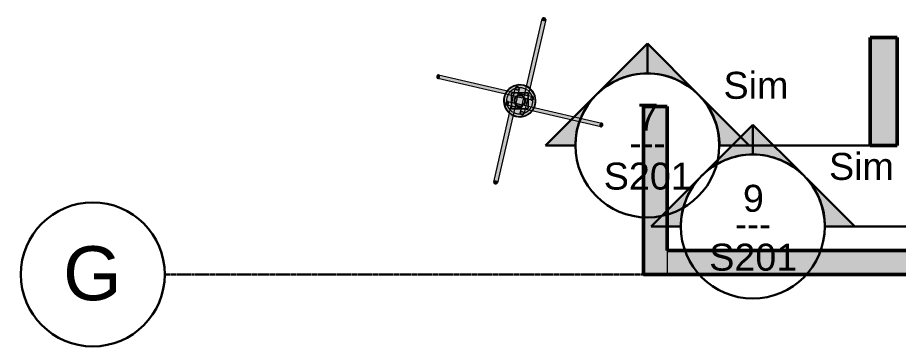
# Model space of a CAD drawing. Header units: inches. Extents: x -4126 to 593, y 9773 to 12297.
# Drawn here: x -4126 to -3832.3, y 9867.2 to 9976.8 of the extents above; entities that cross this region are included whole.
import ezdxf

# ---------------------------------------------------------------- set-up
doc = ezdxf.new("R2010")
doc.units = ezdxf.units.IN
doc.header["$MEASUREMENT"] = 0
doc.linetypes.add('Grid Line 1_2_', pattern=[0.875, 0.5, -0.125, 0.125, -0.125])
for name, color, linetype, lineweight in [('A-WALL', 113, 'Continuous', 13), ('G-ANNO-SYMB', 111, 'Continuous', 30), ('S-FNDN', 32, 'Continuous', 13), ('S-GRID', 1, 'Continuous', 9), ('S-GRID-IDEN', 1, 'Continuous', 30)]:
    doc.layers.add(name, color=color, linetype=linetype, lineweight=lineweight)
doc.styles.add('Arial', font='arial.ttf', dxfattribs={"height": 18})
doc.styles.add('Arial_1', font='arial.ttf', dxfattribs={"height": 9})
doc.styles.add('Century Gothic', font='ufonts.com_century-gothic.ttf', dxfattribs={"height": 9})

# ---------------------------------------------------------------- blocks, each defined once
blk = doc.blocks.new('316600 - Special Foundations - Diamond Pier - Generic - 316600 - Special Foundations - Diamond Pier - Generic-V187-FRAMING PLAN - 1ST FLOOR')
at = {"layer": 'S-FNDN', "transparency": 33554483}
for points in [[(2.83, 4.55), (7.97, 26.76), (7.68, 26.89), (7.49, 27.11), (7.44, 27.24), (2.3, 4.85), (2.73, 4.61)], [(3.39, 4.19), (8.63, 26.97), (8.43, 26.79), (8.13, 26.74), (7.96, 26.72), (2.83, 4.55), (3.38, 4.21)], [(8.13, 26.74), (8.38, 26.79), (8.55, 26.87), (8.68, 27.08), (8.63, 27.37), (8.55, 27.48), (8.28, 27.65), (7.97, 27.7), (7.68, 27.61), (7.49, 27.43), (7.46, 27.36), (7.51, 27.08), (7.68, 26.89), (8.03, 26.75)], [(-27.24, 7.46), (-26.99, 7.57), (-26.87, 7.72), (-26.75, 8.03), (-26.76, 8.3), (-26.87, 8.55), (-27.08, 8.68), (-27.37, 8.63), (-27.48, 8.55), (-27.64, 8.33), (-27.7, 7.97), (-27.65, 7.72), (-27.43, 7.49), (-27.36, 7.46)], [(-4.87, 2.26), (-4.64, 2.74), (-4.57, 2.84), (-26.76, 7.97), (-26.89, 7.68), (-27.11, 7.49), (-27.24, 7.44), (-4.92, 2.27)], [(-4.57, 2.84), (-4.15, 3.38), (-26.97, 8.63), (-26.79, 8.43), (-26.74, 8.13), (-26.72, 7.96), (-4.64, 2.85)], [(-1.18, 2.62), (-1.17, 2.64), (-1.17, 2.69), (-1.77, 2.81), (-1.79, 2.62), (-1.23, 2.62)], [(-0.62, 2.24), (-0.57, 2.55), (-0.58, 2.53), (-0.62, 2.24)], [(2.55, 0.55), (2.53, 0.58), (2.53, 0.55)], [(2.77, 0.5), (2.77, 0.59), (2.57, 0.63), (2.55, 0.55), (2.75, 0.5)], [(2.77, 1.71), (2.75, 1.79), (2.75, 1.76), (2.74, 1.71)], [(2.77, 1.51), (2.81, 1.77), (2.77, 1.76), (2.77, 1.59)], [(-2.77, -1.78), (-2.81, -1.69), (-2.81, -1.77)], [(-2.57, -0.64), (-2.55, -0.55), (-2.77, -0.52), (-2.77, -0.59)], [(-2.55, -1.83), (-2.55, -1.81), (-2.75, -1.76), (-2.75, -1.79), (-2.65, -1.81)], [(-2.55, -0.63), (-2.53, -0.58), (-2.55, -0.57), (-2.55, -0.63)], [(0.63, -2.57), (0.63, -2.55), (0.58, -2.53), (0.57, -2.55)], [(1.77, -2.83), (1.79, -2.62), (1.17, -2.64), (1.17, -2.69), (1.75, -2.82)], [(27.08, -8.68), (26.87, -8.55), (26.75, -8.28), (26.72, -7.96), (4.57, -2.84), (4.15, -3.38), (26.99, -8.66)], [(26.76, -7.97), (26.89, -7.68), (27.11, -7.49), (27.24, -7.44), (4.85, -2.3), (4.65, -2.74), (4.57, -2.84), (26.75, -7.96)], [(-8.68, -27.08), (-8.55, -26.87), (-8.28, -26.75), (-7.96, -26.72), (-2.83, -4.55), (-3.39, -4.19), (-8.66, -26.99)], [(-7.46, -27.36), (-2.3, -4.85), (-2.83, -4.55), (-7.97, -26.76), (-7.68, -26.89), (-7.49, -27.11), (-7.46, -27.24)], [(27.21, -8.69), (27.45, -8.58), (27.65, -8.27), (27.71, -8.02), (27.61, -7.68), (27.43, -7.49), (27.36, -7.46), (27.08, -7.51), (26.97, -7.6), (26.79, -7.88), (26.75, -8.19), (26.81, -8.45), (27.02, -8.65), (27.08, -8.68)], [(-8.02, -27.71), (-7.72, -27.65), (-7.49, -27.43), (-7.46, -27.36), (-7.51, -27.08), (-7.6, -26.97), (-7.88, -26.79), (-8.19, -26.75), (-8.43, -26.79), (-8.63, -26.97), (-8.68, -27.23), (-8.58, -27.45), (-8.33, -27.64), (-8.13, -27.68)]]:
    blk.add_hatch(color=256, dxfattribs=at).paths.add_polyline_path(points, flags=0)
h = blk.add_hatch(color=256, dxfattribs=at)
h.paths.add_polyline_path([(5.27, -1.22), (5.39, 0.38), (5.09, 1.82), (4.29, 3.27), (3.39, 4.19), (3.12, 3.03), (3.3, 2.87), (4.04, 1.68), (4.09, 1.47), (4.43, 1.37), (4.61, 1.17), (4.66, 0.87), (4.59, 0.55), (4.41, 0.31), (4.35, 0.23), (4.27, -0.99), (5.05, -1.17)], flags=0)
h.paths.add_polyline_path([(-4.27, 0.99), (-3.84, 2.03), (-4.87, 2.26), (-5.27, 1.22), (-4.36, 1.01)], flags=0)
h.paths.add_polyline_path([(-3.03, 3.12), (-2.87, 3.3), (-1.68, 4.04), (-1.47, 4.09), (-1.37, 4.43), (-1.17, 4.61), (-0.87, 4.66), (-0.55, 4.59), (-0.31, 4.41), (-0.23, 4.35), (1.02, 4.25), (2.03, 3.84), (2.26, 4.87), (1.96, 5.04), (0.31, 5.38), (-1.08, 5.3), (-2.62, 4.72), (-3.77, 3.87), (-4.15, 3.38), (-3.13, 3.14)], flags=0)
h = blk.add_hatch(color=256, dxfattribs=at)
h.paths.add_polyline_path([(-3.84, 2.03), (-3.67, 2.35), (-3.03, 3.12), (-4.17, 3.36), (-4.75, 2.56), (-4.84, 2.26), (-4.27, 2.12)], flags=0)
h.paths.add_polyline_path([(3.12, 3.03), (3.37, 4.21), (3.23, 4.32), (2.26, 4.84), (2.06, 3.83), (2.35, 3.67), (3.11, 3.04)], flags=0)
h = blk.add_hatch(color=256, dxfattribs=at)
h.paths.add_polyline_path([(4.27, -0.99), (4.35, 0.27), (4.16, 0.2), (3.92, 0.23), (2.77, 0.45), (2.77, -0.64), (3.75, -0.87)], flags=0)
h.paths.add_polyline_path([(-2.77, 0.64), (-2.77, 1.78), (-3.84, 2.03), (-4.27, 0.99), (-2.95, 0.68)], flags=0)
h.paths.add_polyline_path([(4.09, 1.47), (3.98, 1.78), (3.3, 2.88), (3.12, 3.03), (2.83, 1.77), (4.04, 1.49)], flags=0)
h.paths.add_polyline_path([(-0.42, 2.62), (1.74, 2.62), (2.03, 3.84), (0.87, 4.27), (-0.27, 4.35), (-0.2, 4.16), (-0.23, 3.92), (-0.5, 2.62), (-0.46, 2.62)], flags=0)
h.paths.add_polyline_path([(-1.77, 2.83), (-1.47, 4.09), (-1.78, 3.98), (-2.87, 3.3), (-3.03, 3.12), (-2.02, 2.89)], flags=0)
h = blk.add_hatch(color=256, dxfattribs=at)
h.paths.add_polyline_path([(-2.77, 1.78), (-2.76, 2.62), (-2.13, 2.62), (-2.02, 2.89), (-3.04, 3.1), (-3.8, 2.13), (-3.84, 2.03), (-2.87, 1.81)], flags=0)
h.paths.add_polyline_path([(2.89, 2.02), (3.1, 3.04), (2.13, 3.8), (2.03, 3.84), (1.78, 2.62), (2.77, 2.62), (2.81, 2.06), (2.87, 2.03)], flags=0)
h = blk.add_hatch(color=256, dxfattribs=at)
h.paths.add_polyline_path([(-2.77, -2.07), (-2.81, -1.77), (-2.83, -1.77), (-2.87, -2.03), (-2.81, -2.06)], flags=0)
h.paths.add_polyline_path([(-1.16, 2.69), (-0.71, 4.64), (-1.05, 4.64), (-1.29, 4.53), (-1.42, 4.32), (-1.75, 2.82), (-1.17, 2.69)], flags=0)
h = blk.add_hatch(color=256, dxfattribs=at)
h.paths.add_polyline_path([(-1.82, -2.87), (-1.8, -2.87), (-1.76, -2.62)], flags=0)
h.paths.add_polyline_path([(-0.53, 2.62), (-0.53, 2.62), (-0.2, 4.16), (-0.31, 4.41), (-0.55, 4.59), (-0.71, 4.64), (-1.16, 2.69), (-0.71, 2.62), (-0.55, 2.62)], flags=0)
h = blk.add_hatch(color=256, dxfattribs=at)
h.paths.add_polyline_path([(-0.46, -5.39), (1.08, -5.3), (2.53, -4.78), (3.86, -3.76), (4.15, -3.38), (3.03, -3.12), (2.87, -3.3), (1.68, -4.04), (1.47, -4.09), (1.37, -4.43), (1.17, -4.61), (0.87, -4.66), (0.55, -4.59), (0.31, -4.41), (0.23, -4.35), (-1.02, -4.25), (-2.03, -3.84), (-2.26, -4.87), (-1.96, -5.04), (-0.55, -5.37)], flags=0)
h.paths.add_polyline_path([(-3.39, -4.19), (-3.12, -3.03), (-3.3, -2.87), (-4.04, -1.68), (-4.09, -1.47), (-4.43, -1.37), (-4.61, -1.17), (-4.66, -0.87), (-4.59, -0.55), (-4.41, -0.31), (-4.35, -0.23), (-4.27, 0.99), (-5.27, 1.22), (-5.39, -0.38), (-5.09, -1.82), (-4.29, -3.27), (-3.69, -3.88)], flags=0)
h.paths.add_polyline_path([(4.87, -2.26), (5.27, -1.22), (4.25, -1.02), (3.84, -2.03), (4.75, -2.24)], flags=0)
h = blk.add_hatch(color=256, dxfattribs=at)
h.paths.add_polyline_path([(0.27, -4.35), (0.2, -4.16), (0.23, -3.92), (0.5, -2.62), (-1.74, -2.62), (-2.03, -3.84), (-0.87, -4.27), (0.25, -4.35)], flags=0)
h.paths.add_polyline_path([(1.47, -4.09), (1.78, -3.98), (2.87, -3.3), (3.03, -3.12), (1.77, -2.83), (1.49, -4.04)], flags=0)
h.paths.add_polyline_path([(-3.12, -3.03), (-2.83, -1.77), (-4.09, -1.47), (-3.98, -1.78), (-3.3, -2.88)], flags=0)
h.paths.add_polyline_path([(3.84, -2.03), (4.27, -0.99), (2.77, -0.66), (2.77, -1.78), (3.75, -2)], flags=0)
h.paths.add_polyline_path([(-2.77, -0.5), (-2.77, 0.64), (-4.27, 0.99), (-4.35, -0.27), (-4.16, -0.2), (-3.92, -0.23), (-3.01, -0.44)], flags=0)
h = blk.add_hatch(color=256, dxfattribs=at)
h.paths.add_polyline_path([(4.16, 0.2), (4.41, 0.31), (4.59, 0.55), (4.64, 0.71), (2.77, 1.14), (2.77, 0.5), (4.04, 0.2)], flags=0)
h.paths.add_polyline_path([(-2.77, 1.78), (-2.77, 1.78), (-2.87, 1.8)], flags=0)
h = blk.add_hatch(color=256, dxfattribs=at)
h.paths.add_polyline_path([(1.63, -2.62), (1.79, -2.62), (2.03, -1.61), (0.82, -1.36), (0.58, -2.53), (1.02, -2.62), (1.63, -2.62)], flags=0)
h.paths.add_polyline_path([(-1.61, -2.05), (-1.36, -0.82), (-2.53, -0.58), (-2.77, -1.71), (-2.74, -1.71), (-2.74, -1.76), (-1.61, -2.05)], flags=0)
h.paths.add_polyline_path([(2.53, 0.58), (2.77, 1.71), (2.74, 1.71), (2.74, 1.76), (1.61, 2.03), (1.36, 0.82), (2.48, 0.59)], flags=0)
h.paths.add_polyline_path([(-0.83, 1.33), (-0.58, 2.53), (-1.02, 2.62), (-1.79, 2.62), (-2.03, 1.61), (-0.83, 1.33)], flags=0)
h = blk.add_hatch(color=256, dxfattribs=at)
h.paths.add_polyline_path([(-1.61, -2.05), (0.55, -2.53), (0.83, -1.33), (-1.34, -0.87), (-1.61, -2.03)], flags=0)
h.paths.add_polyline_path([(-1.78, -2.62), (-1.74, -2.62), (-1.64, -2.04), (-2.77, -1.78), (-2.74, -2.62), (-1.83, -2.62)], flags=0)
h.paths.add_polyline_path([(1.33, 0.83), (1.61, 2.05), (-0.55, 2.53), (-0.83, 1.33), (1.29, 0.84)], flags=0)
h.paths.add_polyline_path([(2.05, -1.61), (2.53, 0.55), (1.33, 0.83), (0.87, -1.34), (2.03, -1.61)], flags=0)
h.paths.add_polyline_path([(2.35, -2.62), (2.77, -2.59), (2.77, -1.78), (2.04, -1.64), (1.81, -2.62), (2.25, -2.62)], flags=0)
h.paths.add_polyline_path([(0.71, -2.62), (0.71, -2.58), (0.63, -2.57), (0.62, -2.62)], flags=0)
h.paths.add_polyline_path([(-2.77, -1.51), (-2.57, -0.64), (-2.77, -0.59), (-2.77, -1.47)], flags=0)
h.paths.add_polyline_path([(-1.33, -0.83), (-0.87, 1.34), (-2.05, 1.61), (-2.53, -0.55), (-1.33, -0.83)], flags=0)
h.paths.add_polyline_path([(2.77, 0.59), (2.74, 1.37), (2.57, 0.64)], flags=0)
h.paths.add_polyline_path([(-2.05, 1.61), (-1.81, 2.62), (-2.77, 2.59), (-2.77, 1.78), (-2.51, 1.72)], flags=0)
h.paths.add_polyline_path([(2.77, 1.78), (2.74, 2.62), (1.74, 2.62), (1.64, 2.04), (2.76, 1.78)], flags=0)
h.paths.add_polyline_path([(-0.63, 2.57), (-0.62, 2.62), (-0.71, 2.58), (-0.64, 2.57)], flags=0)
h = blk.add_hatch(color=256, dxfattribs=at)
h.paths.add_polyline_path([(0.5, -2.62), (0.53, -2.62), (0.55, -2.55), (-1.61, -2.05), (-1.74, -2.62), (0.46, -2.62)], flags=0)
h.paths.add_polyline_path([(2.77, -1.78), (2.75, 0.5), (2.55, 0.55), (2.05, -1.61), (2.51, -1.72)], flags=0)
h.paths.add_polyline_path([(0.83, -1.33), (1.33, 0.83), (-0.83, 1.33), (-1.33, -0.83), (0.71, -1.3)], flags=0)
h.paths.add_polyline_path([(-2.55, -0.55), (-2.05, 1.61), (-2.77, 1.78), (-2.75, -0.5)], flags=0)
h.paths.add_polyline_path([(1.61, 2.05), (1.74, 2.62), (-0.53, 2.62), (-0.55, 2.55), (1.53, 2.07)], flags=0)
h = blk.add_hatch(color=256, dxfattribs=at)
h.paths.add_polyline_path([(4.64, 0.71), (4.64, 1.05), (4.53, 1.29), (4.32, 1.42), (2.82, 1.75), (2.77, 1.37), (2.77, 1.14), (4.59, 0.72)], flags=0)
h.paths.add_polyline_path([(-2.12, 2.62), (-1.81, 2.65), (-1.77, 2.83), (-2.03, 2.87), (-2.13, 2.62)], flags=0)
h = blk.add_hatch(color=256, dxfattribs=at)
h.paths.add_polyline_path([(-0.55, 2.55), (-0.56, 2.62), (-0.62, 2.62), (-0.63, 2.57), (-0.55, 2.55)], flags=0)
h.paths.add_polyline_path([(-1.17, 2.62), (-1.02, 2.66), (-1.16, 2.67), (-1.17, 2.62)], flags=0)
h = blk.add_hatch(color=256, dxfattribs=at)
h.paths.add_polyline_path([(0.71, -4.64), (1.16, -2.69), (0.71, -2.62), (0.53, -2.62), (0.2, -4.16), (0.31, -4.41), (0.55, -4.59)], flags=0)
h.paths.add_polyline_path([(1.76, 2.62), (1.78, 2.62), (1.75, 2.62)], flags=0)
h = blk.add_hatch(color=256, dxfattribs=at)
h.paths.add_polyline_path([(0.87, -4.66), (1.17, -4.61), (1.37, -4.43), (1.47, -4.09), (1.75, -2.82), (1.16, -2.69), (0.71, -4.64)], flags=0)
h.paths.add_polyline_path([(2.83, 1.77), (2.87, 2.03), (2.77, 2.07), (2.81, 1.77)], flags=0)
h = blk.add_hatch(color=256, dxfattribs=at)
h.paths.add_polyline_path([(2.87, -1.81), (2.87, -1.8), (2.77, -1.78)], flags=0)
h.paths.add_polyline_path([(-2.77, -1.14), (-2.77, -0.5), (-4.16, -0.2), (-4.41, -0.31), (-4.59, -0.55), (-4.64, -0.71), (-2.86, -1.12)], flags=0)
h = blk.add_hatch(color=256, dxfattribs=at)
h.paths.add_polyline_path([(2.02, -2.89), (2.12, -2.62), (1.81, -2.65), (1.77, -2.83)], flags=0)
h.paths.add_polyline_path([(-2.83, -1.77), (-2.77, -1.37), (-2.77, -1.14), (-4.64, -0.71), (-4.64, -1.05), (-4.53, -1.29), (-4.32, -1.42), (-3.08, -1.71)], flags=0)
h = blk.add_hatch(color=256, dxfattribs=at)
h.paths.add_polyline_path([(-2.26, -4.87), (-2.06, -3.83), (-2.35, -3.67), (-3.12, -3.03), (-3.37, -4.21), (-3.23, -4.32), (-2.27, -4.87)], flags=0)
h.paths.add_polyline_path([(4.15, -3.38), (4.75, -2.55), (4.87, -2.26), (3.83, -2.06), (3.67, -2.35), (3.03, -3.12), (3.77, -3.29)], flags=0)
h = blk.add_hatch(color=256, dxfattribs=at)
h.paths.add_polyline_path([(-2.03, -3.84), (-1.78, -2.62), (-2.77, -2.62), (-2.81, -2.06), (-2.89, -2.02), (-3.1, -3.04), (-2.13, -3.8), (-2.03, -3.84)], flags=0)
h.paths.add_polyline_path([(3.03, -3.12), (3.8, -2.13), (3.84, -2.03), (2.77, -1.81), (2.76, -2.62), (2.13, -2.62), (2.02, -2.89), (2.87, -3.08)], flags=0)
h = blk.add_hatch(color=256, dxfattribs=at)
h.paths.add_polyline_path([(1.16, -2.69), (1.17, -2.62), (1.02, -2.66)], flags=0)
h.paths.add_polyline_path([(0.53, -2.62), (0.62, -2.62), (0.63, -2.57), (0.55, -2.55)], flags=0)
at = {"layer": 'S-FNDN'}
for p, q in [((1.68, 2.34), (7.46, 27.36)), ((8.68, 27.08), (2.81, 1.67)), ((-2.34, 1.68), (-27.36, 7.46)), ((-27.08, 8.68), (-1.67, 2.81)), ((-1.77, 2.83), (-1.42, 4.32)), ((-0.2, 4.04), (-0.55, 2.55)), ((-2.77, 2.59), (-2.77, 2.46)), ((-2.77, 2.46), (-2.77, 2.59)), ((-2.77, 2.42), (-2.77, 2.29)), ((-2.77, 2.29), (-2.77, 2.42)), ((-2.77, 2.25), (-2.77, 2.13)), ((-2.77, 2.13), (-2.77, 2.25)), ((-2.77, 2.1), (-2.77, 2)), ((-2.77, 2), (-2.77, 2.1)), ((-2.77, 1.97), (-2.77, 1.89)), ((-2.77, 1.89), (-2.77, 1.97)), ((-2.77, 1.78), (-2.77, -0.5)), ((-2.77, -0.66), (-2.77, 1.78)), ((-2.15, 2.62), (-2.76, 2.62)), ((-2.76, 2.62), (-2.15, 2.62)), ((-2.65, -1.01), (-2.37, 0.23)), ((-2.37, 0.24), (-2.05, 1.61)), ((-0.05, 1.15), (-2.34, 1.68)), ((-1.81, 2.62), (-2.12, 2.62)), ((-2.12, 2.62), (-1.82, 2.62)), ((-2.04, 1.64), (-2.03, 1.69)), ((-2.02, 1.71), (-2.01, 1.79)), ((-2, 1.81), (-1.98, 1.92)), ((-1.97, 1.95), (-1.94, 2.06)), ((-1.94, 2.09), (-1.91, 2.22)), ((-1.9, 2.25), (-1.88, 2.36)), ((-1.86, 2.41), (-1.84, 2.52)), ((-1.83, 2.55), (-1.81, 2.65)), ((-1.8, 2.67), (-1.79, 2.75)), ((-1.73, 2.62), (-1.79, 2.62)), ((-1.79, 2.62), (-1.73, 2.62)), ((-1.78, 2.76), (-1.77, 2.81)), ((-1.67, 2.62), (-1.73, 2.62)), ((-1.73, 2.62), (-1.67, 2.62)), ((-1.08, 0.24), (-1.68, -2.34)), ((-1.67, 2.81), (-1.29, 2.72)), ((-1.5, 2.62), (-1.59, 2.62)), ((-1.59, 2.62), (-1.5, 2.62)), ((-1.35, 2.62), (-1.49, 2.62)), ((-1.49, 2.62), (-1.35, 2.62)), ((-1.26, 2.62), (-1.34, 2.62)), ((-1.34, 2.62), (-1.26, 2.62)), ((-1.25, 2.71), (-1.01, 2.65)), ((-1.18, 2.62), (-1.23, 2.62)), ((-1.23, 2.62), (-1.18, 2.62)), ((-1.02, 2.62), (-1.17, 2.62)), ((-1.17, 2.62), (-1.02, 2.62)), ((-1.01, 0.54), (-1.08, 0.25)), ((-0.83, 1.33), (-1.01, 0.56)), ((-1, 2.65), (0.23, 2.37)), ((-0.86, 2.62), (-0.94, 2.62)), ((-0.94, 2.62), (-0.86, 2.62)), ((-0.73, 2.62), (-0.85, 2.62)), ((-0.85, 2.62), (-0.73, 2.62)), ((-0.81, 1.41), (-0.82, 1.36)), ((-0.79, 1.51), (-0.8, 1.46)), ((-0.76, 1.63), (-0.78, 1.53)), ((-0.73, 1.78), (-0.75, 1.66)), ((-0.62, 2.62), (-0.72, 2.62)), ((-0.72, 2.62), (-0.62, 2.62)), ((-0.69, 1.94), (-0.72, 1.81)), ((-0.65, 2.1), (-0.68, 1.99)), ((-0.62, 2.24), (-0.65, 2.12)), ((-0.56, 2.62), (-0.62, 2.62)), ((-0.62, 2.62), (1.75, 2.62)), ((-0.59, 2.37), (-0.61, 2.26)), ((-0.57, 2.47), (-0.59, 2.38)), ((-0.55, 2.53), (-0.56, 2.48)), ((1.75, 2.62), (-0.53, 2.62)), ((0.24, 1.08), (-0.04, 1.15)), ((0.24, 2.37), (1.53, 2.07)), ((0.54, 1.01), (0.25, 1.08)), ((1.33, 0.83), (0.56, 1.01)), ((1.08, -0.24), (1.15, 0.04)), ((1.15, 0.05), (1.68, 2.34)), ((1.41, 0.81), (1.36, 0.82)), ((1.51, 0.79), (1.46, 0.8)), ((1.53, 2.07), (1.61, 2.05)), ((1.63, 0.76), (1.53, 0.78)), ((1.64, 2.04), (1.69, 2.03)), ((1.78, 0.73), (1.66, 0.75)), ((1.71, 2.02), (1.79, 2.01)), ((1.83, 2.62), (1.78, 2.62)), ((1.78, 2.62), (1.83, 2.62)), ((1.81, 2), (1.92, 1.98)), ((1.94, 0.69), (1.81, 0.72)), ((1.93, 2.62), (1.85, 2.62)), ((1.86, 2.62), (1.93, 2.62)), ((1.95, 1.97), (2.06, 1.94)), ((2.06, 2.62), (1.96, 2.62)), ((1.96, 2.62), (2.06, 2.62)), ((2.1, 0.65), (1.99, 0.68)), ((2.09, 1.94), (2.22, 1.91)), ((2.22, 2.62), (2.1, 2.62)), ((2.1, 2.62), (2.22, 2.62)), ((2.24, 0.62), (2.12, 0.65)), ((2.25, 1.9), (2.36, 1.88)), ((2.38, 2.62), (2.26, 2.62)), ((2.26, 2.62), (2.38, 2.62)), ((2.37, 0.59), (2.26, 0.61)), ((2.52, 0.45), (2.37, -0.23)), ((2.47, 0.57), (2.38, 0.59)), ((2.55, 2.62), (2.42, 2.62)), ((2.42, 2.62), (2.55, 2.62)), ((2.42, 1.86), (2.52, 1.84)), ((2.53, 0.55), (2.48, 0.56)), ((2.65, 1.01), (2.53, 0.46)), ((2.55, 1.83), (2.65, 1.81)), ((4.04, 0.2), (2.55, 0.55)), ((2.71, 2.62), (2.59, 2.62)), ((2.59, 2.62), (2.71, 2.62)), ((2.71, 1.25), (2.66, 1.04)), ((2.67, 1.8), (2.75, 1.79)), ((2.81, 1.67), (2.72, 1.29)), ((2.76, 1.78), (2.81, 1.77)), ((2.77, 2.33), (2.77, 2.62)), ((2.77, 2.62), (2.77, 2.33)), ((2.77, 1.78), (2.77, 2.31)), ((2.77, 2.31), (2.77, 1.91)), ((2.77, 1.89), (2.77, 1.76)), ((2.77, 1.7), (2.77, 1.76)), ((2.77, 1.76), (2.77, 1.69)), ((2.77, 1.61), (2.77, 1.69)), ((2.77, 1.69), (2.77, 1.61)), ((2.77, 1.51), (2.77, 1.59)), ((2.77, 1.59), (2.77, 1.51)), ((2.77, 1.47), (2.77, 1.51)), ((2.77, 1.51), (2.77, 1.47)), ((2.77, 1.31), (2.77, 1.46)), ((2.77, 1.46), (2.77, 1.31)), ((2.77, 1.15), (2.77, 1.3)), ((2.77, 1.3), (2.77, 1.15)), ((2.77, 0.98), (2.77, 1.14)), ((2.77, 1.14), (2.77, 0.98)), ((2.77, 0.83), (2.77, 0.97)), ((2.77, 0.97), (2.77, 0.83)), ((2.77, 0.69), (2.77, 0.82)), ((2.77, 0.82), (2.77, 0.69)), ((2.77, 0.59), (2.77, 0.68)), ((2.77, 0.65), (2.77, 0.19)), ((2.77, 0.52), (2.77, 0.58)), ((2.77, -0.64), (2.77, 0.5)), ((2.77, 0.17), (2.77, -0.64)), ((2.83, 1.77), (4.32, 1.42)), ((-8.68, -27.08), (-2.81, -1.67)), ((-1.68, -2.34), (-7.46, -27.36)), ((-3.73, -1.56), (-4.32, -1.42)), ((-4.04, -0.2), (-2.55, -0.55)), ((-2.83, -1.77), (-3.69, -1.57)), ((-2.81, -1.67), (-2.72, -1.29)), ((-2.76, -1.78), (-2.81, -1.77)), ((-2.77, -0.52), (-2.77, -0.58)), ((-2.77, -0.59), (-2.77, -0.66)), ((-2.77, -0.69), (-2.77, -0.82)), ((-2.77, -0.82), (-2.77, -0.69)), ((-2.77, -0.83), (-2.77, -0.97)), ((-2.77, -0.97), (-2.77, -0.83)), ((-2.77, -0.98), (-2.77, -1.14)), ((-2.77, -1.14), (-2.77, -0.98)), ((-2.77, -1.15), (-2.77, -1.3)), ((-2.77, -1.3), (-2.77, -1.15)), ((-2.77, -1.31), (-2.77, -1.46)), ((-2.77, -1.46), (-2.77, -1.31)), ((-2.77, -1.47), (-2.77, -1.51)), ((-2.77, -1.51), (-2.77, -1.47)), ((-2.77, -1.51), (-2.77, -1.59)), ((-2.77, -1.59), (-2.77, -1.51)), ((-2.77, -1.61), (-2.77, -1.69)), ((-2.77, -1.69), (-2.77, -1.61)), ((-2.77, -1.7), (-2.77, -1.76)), ((-2.77, -1.76), (-2.77, -1.7)), ((-2.77, -1.89), (-2.77, -1.76)), ((-2.77, -1.78), (-2.77, -2.31)), ((-2.77, -2.31), (-2.77, -1.91)), ((-2.77, -2.33), (-2.77, -2.62)), ((-2.77, -2.62), (-2.77, -2.33)), ((-2.67, -1.8), (-2.75, -1.79)), ((-2.71, -1.25), (-2.66, -1.04)), ((-2.71, -2.62), (-2.59, -2.62)), ((-2.59, -2.62), (-2.71, -2.62)), ((-2.55, -1.83), (-2.65, -1.81)), ((-2.55, -2.62), (-2.42, -2.62)), ((-2.42, -2.62), (-2.55, -2.62)), ((-2.53, -0.55), (-2.48, -0.56)), ((-2.41, -1.86), (-2.52, -1.84)), ((-2.47, -0.57), (-2.38, -0.59)), ((-2.38, -2.62), (-2.26, -2.62)), ((-2.26, -2.62), (-2.38, -2.62)), ((-2.37, -0.59), (-2.26, -0.61)), ((-2.25, -1.9), (-2.36, -1.88)), ((-2.24, -0.62), (-2.12, -0.65)), ((-2.09, -1.94), (-2.22, -1.91)), ((-2.22, -2.62), (-2.1, -2.62)), ((-2.1, -2.62), (-2.22, -2.62)), ((-2.1, -0.65), (-1.99, -0.68)), ((-1.95, -1.97), (-2.06, -1.94)), ((-2.06, -2.62), (-1.96, -2.62)), ((-1.96, -2.62), (-2.06, -2.62)), ((-1.94, -0.69), (-1.81, -0.72)), ((-1.93, -2.62), (-1.85, -2.62)), ((-1.86, -2.62), (-1.93, -2.62)), ((-1.81, -2), (-1.92, -1.98)), ((-1.83, -2.62), (-1.78, -2.62)), ((-1.78, -2.62), (-1.83, -2.62)), ((-1.71, -2.02), (-1.79, -2.01)), ((-1.78, -0.73), (-1.66, -0.75)), ((-1.75, -2.62), (0.53, -2.62)), ((0.62, -2.62), (-1.75, -2.62)), ((-1.64, -2.04), (-1.69, -2.03)), ((-1.63, -0.76), (-1.53, -0.78)), ((-1.53, -2.07), (-1.61, -2.05)), ((-0.24, -2.37), (-1.53, -2.07)), ((-1.51, -0.79), (-1.46, -0.8)), ((-1.41, -0.81), (-1.36, -0.82)), ((-1.33, -0.83), (-0.56, -1.01)), ((-0.54, -1.01), (-0.25, -1.08)), ((-0.24, -1.08), (0.04, -1.15)), ((1, -2.65), (-0.23, -2.37)), ((0.05, -1.15), (2.34, -1.68)), ((0.2, -4.04), (0.55, -2.55)), ((0.55, -2.53), (0.56, -2.48)), ((0.56, -2.62), (0.62, -2.62)), ((0.57, -2.47), (0.59, -2.38)), ((0.59, -2.37), (0.61, -2.26)), ((0.62, -2.24), (0.65, -2.12)), ((0.62, -2.62), (0.72, -2.62)), ((0.72, -2.62), (0.62, -2.62)), ((0.65, -2.1), (0.68, -1.99)), ((0.69, -1.94), (0.72, -1.81)), ((0.73, -1.78), (0.75, -1.66)), ((0.73, -2.62), (0.85, -2.62)), ((0.85, -2.62), (0.73, -2.62)), ((0.76, -1.63), (0.78, -1.53)), ((0.79, -1.51), (0.8, -1.46)), ((0.81, -1.41), (0.82, -1.36)), ((0.83, -1.33), (1.01, -0.56)), ((0.86, -2.62), (0.94, -2.62)), ((0.94, -2.62), (0.86, -2.62)), ((1.01, -0.54), (1.08, -0.25)), ((1.25, -2.71), (1.01, -2.65)), ((1.02, -2.62), (1.17, -2.62)), ((1.17, -2.62), (1.02, -2.62)), ((1.18, -2.62), (1.23, -2.62)), ((1.23, -2.62), (1.18, -2.62)), ((1.26, -2.62), (1.34, -2.62)), ((1.34, -2.62), (1.26, -2.62)), ((1.67, -2.81), (1.29, -2.72)), ((1.35, -2.62), (1.49, -2.62)), ((1.49, -2.62), (1.35, -2.62)), ((1.77, -2.83), (1.42, -4.32)), ((1.5, -2.62), (1.59, -2.62)), ((1.59, -2.62), (1.5, -2.62)), ((1.67, -2.62), (1.73, -2.62)), ((1.73, -2.62), (1.67, -2.62)), ((27.08, -8.68), (1.67, -2.81)), ((1.73, -2.62), (1.79, -2.62)), ((1.79, -2.62), (1.73, -2.62)), ((1.78, -2.76), (1.77, -2.81)), ((1.8, -2.67), (1.79, -2.75)), ((1.83, -2.55), (1.81, -2.65)), ((1.81, -2.62), (2.12, -2.62)), ((2.12, -2.62), (1.82, -2.62)), ((1.86, -2.41), (1.84, -2.52)), ((1.9, -2.25), (1.88, -2.36)), ((1.94, -2.09), (1.91, -2.22)), ((1.97, -1.95), (1.94, -2.06)), ((2, -1.81), (1.98, -1.92)), ((2.02, -1.71), (2.01, -1.79)), ((2.04, -1.64), (2.03, -1.69)), ((2.37, -0.24), (2.05, -1.61)), ((2.15, -2.62), (2.76, -2.62)), ((2.76, -2.62), (2.15, -2.62)), ((2.34, -1.68), (27.36, -7.46)), ((2.77, -1.78), (2.77, -0.66)), ((2.77, -0.66), (2.77, -1.78)), ((2.77, -1.97), (2.77, -1.89)), ((2.77, -1.89), (2.77, -1.97)), ((2.77, -2.1), (2.77, -2)), ((2.77, -2), (2.77, -2.1)), ((2.77, -2.25), (2.77, -2.13)), ((2.77, -2.13), (2.77, -2.25)), ((2.77, -2.42), (2.77, -2.29)), ((2.77, -2.29), (2.77, -2.42)), ((2.77, -2.59), (2.77, -2.46)), ((2.77, -2.46), (2.77, -2.59))]:
    blk.add_line(p, q, dxfattribs=at)
for radius, start, end in [(5.41, 146.2829, 147.6198), (5.41, 144.5215, 145.7727), (5.41, 143.009, 144.0891), (5.21, 145.445, 146.8455), (5.41, 141.8484, 142.6821), (5.21, 143.617, 144.9276), (5.41, 64.9846, 140.87), (5.21, 142.0472, 143.1786), (5.21, 140.8427, 141.716), (5.21, 134.2534, 139.8272), (5.21, 120.53, 133.7055), (4.38, 136.853, 138.2838), (4.38, 135.3879, 136.4923), (4.38, 62.1657, 134.1528), (5.21, 64.5191, 120.0638), (4.38, 59.8013, 60.781), (4.38, 57.981, 58.9807), (5.21, 62.4827, 63.2996), (4.38, 55.7576, 57.4), (5.41, 63.0239, 63.8041), (5.21, 60.9945, 62.0563), (5.41, 61.7606, 62.6041), (4.38, 53.3716, 55.137), (5.21, 59.2615, 60.4965), (5.41, 59.9202, 61.0996), (4.38, 50.9856, 52.7565), (5.21, 57.4017, 58.7274), (5.41, 58.1282, 59.3943), (4.38, 48.7622, 50.4196), (5.21, 55.5419, 56.87), (5.41, 56.3363, 57.6046), (4.38, 46.853, 48.2838), (5.21, 53.8089, 55.0503), (4.38, 45.3879, 46.4923), (5.41, 54.6665, 55.8521), (5.21, 52.4352, 53.3913), (4.38, 346.9807, 44.1528), (5.41, 53.2326, 54.255), (5.21, 51.0022, 51.9444), (5.21, 20.2559, 49.9042), (5.41, 346.9807, 51.0317), (5.41, 166.9807, 231.0317), (5.41, 155.0174, 166.9807), (5.21, 166.9807, 183.3443), (5.21, 154.5661, 166.9807), (5.41, 153.1167, 153.8726), (5.41, 151.7268, 152.7085), (5.41, 150.6171, 151.249), (5.41, 148.1731, 149.5061), (5.21, 152.5921, 153.2457), (5.21, 151.1495, 152.1772), (5.21, 149.3684, 150.3464), (5.21, 147.4067, 148.8032), (4.38, 166.9807, 224.1528), (4.38, 152.1657, 166.9807), (4.38, 149.8013, 150.781), (4.38, 147.981, 148.9807), (4.38, 145.7576, 147.4), (4.38, 143.3716, 145.137), (4.38, 140.9856, 142.7565), (4.38, 138.7622, 140.4196), (1.95, 166.9807, 192.4846), (1.95, 141.2664, 166.9807), (1.72, 166.9807, 346.9807), (1.72, 346.9807, 166.9807), (1.95, 133.2013, 139.1778), (1.95, 128.1824, 130.1402), (1.95, 120.0741, 123.564), (1.95, 115.5521, 118.5256), (1.95, 112.8502, 114.7465), (1.95, 90.3185, 112.0441), (1.95, 64.1236, 89.8378), (1.95, 53.8392, 63.6429), (1.95, 42.6757, 52.6001), (1.95, 39.2149, 40.9114), (1.95, 34.9803, 38.4093), (1.95, 30.0229, 33.7786), (1.95, 23.5964, 25.779), (1.95, 14.7836, 20.2579), (1.95, 346.9807, 12.4846), (5.21, 3.615, 19.708), (5.21, 346.9807, 3.3443), (5.21, 183.615, 199.708), (5.21, 200.2559, 229.9042), (1.95, 194.7836, 200.2579), (1.95, 203.5964, 205.779), (1.95, 210.0229, 213.7786), (1.95, 214.9803, 218.4093), (1.95, 219.2149, 220.9114), (1.95, 222.6757, 232.6001), (1.95, 233.8392, 243.6429), (1.95, 244.1236, 269.8378), (1.95, 270.3185, 292.0441), (1.95, 292.8502, 294.7465), (1.95, 295.5521, 298.5256), (1.95, 300.0741, 303.564), (1.95, 308.1824, 310.1402), (1.95, 313.2013, 319.1778), (1.95, 321.2664, 339.5332), (1.95, 339.5886, 346.9807), (4.38, 316.853, 318.2838), (4.38, 318.7622, 320.4196), (4.38, 320.9856, 322.7565), (4.38, 323.3716, 325.137), (4.38, 325.7576, 327.4), (4.38, 327.981, 328.9807), (4.38, 329.8013, 330.781), (4.38, 332.1657, 346.9807), (5.21, 325.445, 326.8455), (5.21, 327.4067, 328.8032), (5.21, 329.3684, 330.3464), (5.41, 326.2829, 327.6198), (5.21, 331.1495, 332.1772), (5.41, 328.1731, 329.5061), (5.21, 332.5921, 333.2457), (5.21, 334.5661, 346.9807), (5.41, 330.6171, 331.249), (5.41, 331.7492, 332.7085), (5.41, 333.1167, 333.8726), (5.41, 335.0174, 346.9807), (5.21, 231.0022, 231.9444), (5.41, 233.2326, 234.255), (5.21, 232.4352, 233.3913), (5.41, 234.6665, 235.8521), (5.21, 233.8089, 235.0503), (4.38, 225.3879, 226.4923), (5.41, 236.3363, 237.6046), (4.38, 226.853, 228.2838), (5.21, 235.5419, 236.87), (4.38, 228.7622, 230.4196), (5.41, 238.1282, 239.3943), (5.21, 237.4017, 238.7274), (4.38, 230.9856, 232.7565), (5.41, 239.9202, 241.0996), (5.21, 239.2615, 240.4965), (4.38, 233.3716, 235.137), (5.41, 241.59, 242.6041), (5.21, 240.9945, 242.0563), (4.38, 235.7576, 237.4), (5.41, 243.0239, 243.8041), (5.21, 242.4827, 243.2996), (4.38, 237.981, 238.9807), (5.41, 244.9846, 320.87), (5.21, 244.5191, 300.0638), (4.38, 239.8013, 240.781), (4.38, 242.1657, 314.1528), (5.21, 300.53, 313.7055), (4.38, 315.3879, 316.4923), (5.21, 314.2534, 319.8272), (5.21, 320.8427, 321.716), (5.21, 322.0472, 323.1786), (5.21, 323.617, 324.9276), (5.41, 321.8484, 322.6821), (5.41, 323.009, 324.0891), (5.41, 324.5215, 325.7727)]:
    blk.add_arc((0, 0), radius, start, end, dxfattribs=at)
for centre, major_axis, start_param, end_param in [((8.07, 27.22), (-0.609, 0.141), 4.712389, 7.853982), ((8.07, 27.22), (-0.609, 0.141), 1.570796, 4.712389), ((-27.22, 8.07), (0.141, 0.609), 1.570796, 4.712389), ((-27.22, 8.07), (0.141, 0.609), 4.712389, 7.853982), ((-0.81, 4.18), (-0.609, 0.141), 0, 0.259805), ((-0.81, 4.18), (-0.609, 0.141), 0.261799, 0.44274), ((-0.81, 4.18), (-0.609, 0.141), 4.712389, 6.283185), ((-0.81, 4.18), (-0.609, 0.141), 0.523599, 0.779942), ((-0.81, 4.18), (-0.609, 0.141), 0.785398, 1.040506), ((-0.81, 4.18), (-0.609, 0.141), 1.047198, 1.30152), ((-0.81, 4.18), (-0.609, 0.141), 1.308997, 1.563041), ((-0.81, 4.18), (-0.609, 0.141), 1.570796, 1.825089), ((-0.81, 4.18), (-0.609, 0.141), 1.832596, 2.087652), ((-0.81, 4.18), (-0.609, 0.141), 4.451842, 4.712389), ((-0.81, 4.18), (-0.609, 0.141), 2.094395, 2.350679), ((-0.81, 4.18), (-0.609, 0.141), 3.976306, 4.45059), ((-0.81, 4.18), (-0.609, 0.141), 2.356194, 2.614088), ((-0.81, 4.18), (-0.609, 0.141), 2.680284, 2.87777), ((-0.81, 4.18), (-0.609, 0.141), 3.141593, 3.926991), ((-0.81, 4.18), (-0.609, 0.141), 2.879793, 3.141593), ((4.18, 0.81), (0.141, 0.609), 1.570796, 1.825089), ((4.18, 0.81), (0.141, 0.609), 1.832596, 2.087652), ((4.18, 0.81), (0.141, 0.609), 2.094395, 2.350679), ((4.18, 0.81), (0.141, 0.609), 1.308997, 1.563041), ((4.18, 0.81), (0.141, 0.609), 2.356194, 2.614088), ((4.18, 0.81), (0.141, 0.609), 1.047198, 1.30152), ((4.18, 0.81), (0.141, 0.609), 2.680284, 2.87777), ((4.18, 0.81), (0.141, 0.609), 0.785398, 1.040506), ((4.18, 0.81), (0.141, 0.609), 2.879793, 3.141593), ((4.18, 0.81), (0.141, 0.609), 0.523599, 0.779942), ((4.18, 0.81), (0.141, 0.609), 3.141593, 4.088344), ((4.18, 0.81), (0.141, 0.609), 0.261799, 0.44274), ((4.18, 0.81), (0.141, 0.609), 0, 0.259805), ((4.18, 0.81), (0.141, 0.609), 4.712389, 6.283185), ((4.18, 0.81), (0.141, 0.609), 4.18879, 4.712389), ((-4.18, -0.81), (0.141, 0.609), 1.570796, 3.141593), ((-4.18, -0.81), (0.141, 0.609), 1.047198, 1.570796), ((-4.18, -0.81), (0.141, 0.609), 0, 0.946752), ((-4.18, -0.81), (0.141, 0.609), 3.141593, 3.401398), ((-4.18, -0.81), (0.141, 0.609), 3.403392, 3.584332), ((-4.18, -0.81), (0.141, 0.609), 3.665191, 3.921535), ((-4.18, -0.81), (0.141, 0.609), 6.021386, 6.283185), ((-4.18, -0.81), (0.141, 0.609), 3.926991, 4.182099), ((-4.18, -0.81), (0.141, 0.609), 5.821877, 6.019362), ((-4.18, -0.81), (0.141, 0.609), 4.18879, 4.443113), ((-4.18, -0.81), (0.141, 0.609), 5.497787, 5.755681), ((-4.18, -0.81), (0.141, 0.609), 4.45059, 4.704634), ((-4.18, -0.81), (0.141, 0.609), 5.235988, 5.492272), ((-4.18, -0.81), (0.141, 0.609), 4.712389, 4.966682), ((-4.18, -0.81), (0.141, 0.609), 4.974188, 5.229245), ((0.81, -4.18), (-0.609, 0.141), 0, 0.785398), ((0.81, -4.18), (-0.609, 0.141), 6.021386, 6.283185), ((0.81, -4.18), (-0.609, 0.141), 5.821877, 6.019362), ((0.81, -4.18), (-0.609, 0.141), 0.834714, 1.308997), ((0.81, -4.18), (-0.609, 0.141), 5.497787, 5.755681), ((0.81, -4.18), (-0.609, 0.141), 5.235988, 5.492272), ((0.81, -4.18), (-0.609, 0.141), 1.31025, 1.570796), ((0.81, -4.18), (-0.609, 0.141), 4.974188, 5.229245), ((0.81, -4.18), (-0.609, 0.141), 1.570796, 3.141593), ((0.81, -4.18), (-0.609, 0.141), 4.712389, 4.966682), ((0.81, -4.18), (-0.609, 0.141), 4.45059, 4.704634), ((0.81, -4.18), (-0.609, 0.141), 4.18879, 4.443113), ((0.81, -4.18), (-0.609, 0.141), 3.926991, 4.182099), ((0.81, -4.18), (-0.609, 0.141), 3.665191, 3.921535), ((0.81, -4.18), (-0.609, 0.141), 3.403392, 3.584332), ((0.81, -4.18), (-0.609, 0.141), 3.141593, 3.401398), ((27.22, -8.07), (0.141, 0.609), 1.570796, 4.712389), ((27.22, -8.07), (0.141, 0.609), 4.712389, 7.853982), ((-8.07, -27.22), (-0.609, 0.141), 4.712389, 7.853982), ((-8.07, -27.22), (-0.609, 0.141), 1.570796, 4.712389)]:
    blk.add_ellipse(centre, major_axis=major_axis, ratio=0.764544, start_param=start_param, end_param=end_param, dxfattribs=at)
blk = doc.blocks.new('Section - Section Head - Filled-1738293-FRAMING PLAN - 1ST FLOOR')
at = {"layer": 'G-ANNO-SYMB', "lineweight": 9}
h = blk.add_hatch(color=256, dxfattribs=at)
edge = h.paths.add_edge_path(flags=0)
edge.add_line((-0.4268, 0.1768), (-0.25, 0.3536))
edge.add_line((-0.25, 0.3536), (-0.25, 0.25))
edge.add_arc((-0.25, 0), 0.25, 90, 135)
h = blk.add_hatch(color=256, dxfattribs=at)
edge = h.paths.add_edge_path(flags=0)
edge.add_arc((-0.25, 0), 0.25, 45, 90)
edge.add_line((-0.25, 0.25), (-0.25, 0.3536))
edge.add_line((-0.25, 0.3536), (-0.0732, 0.1768))
h = blk.add_hatch(color=256, dxfattribs=at)
edge = h.paths.add_edge_path(flags=0)
edge.add_arc((-0.25, 0), 0.2503, 137.9216, 180)
edge.add_line((-0.5003, 0), (-0.6036, 0))
edge.add_line((-0.6036, 0), (-0.4358, 0.1678))
h = blk.add_hatch(color=256, dxfattribs=at)
edge = h.paths.add_edge_path(flags=0)
edge.add_line((-0.0642, 0.1678), (0.1036, 0))
edge.add_line((0.1036, 0), (0.0003, 0))
edge.add_arc((-0.25, 0), 0.2503, 0, 42.0784)
at = {"layer": 'G-ANNO-SYMB'}
for p, q in [((-0.25, 0.3536), (-0.4268, 0.1768)), ((-0.25, 0.25), (-0.25, 0.3536)), ((-0.0732, 0.1768), (-0.25, 0.3536)), ((-0.25, 0.3536), (-0.25, 0.25)), ((-0.4358, 0.1678), (-0.6036, 0)), ((0.1036, 0), (-0.0642, 0.1678)), ((-0.6036, 0), (-0.5003, 0)), ((0.0003, 0), (0.1036, 0))]:
    blk.add_line(p, q, dxfattribs=at)
for centre, radius, start, end in [((-0.2503, 0), 0.25, 360, 180), ((-0.25, 0), 0.25, 90, 135), ((-0.25, 0), 0.25, 45, 90), ((-0.25, 0), 0.2503, 137.9216, 180), ((-0.25, 0), 0.2503, 0, 42.0784), ((-0.2503, 0), 0.25, 180, 360)]:
    blk.add_arc(centre, radius, start, end, dxfattribs=at)
blk = doc.blocks.new('Section - 3_32_ x 3_8_-1738294-FRAMING PLAN - 1ST FLOOR')
at = {"layer": 'G-ANNO-SYMB', "lineweight": 9}
blk.add_hatch(color=256, dxfattribs=at).paths.add_polyline_path([(0, 0.375), (0, 0), (-0.09375, 0), (-0.09375, 0.375)], flags=0)
at = {"layer": 'G-ANNO-SYMB', "lineweight": 50}
for p, q in [((0, 0.375), (-0.09375, 0.375)), ((-0.09375, 0.375), (-0.09375, 0)), ((0, 0), (0, 0.375)), ((-0.09375, 0), (0, 0))]:
    blk.add_line(p, q, dxfattribs=at)
blk = doc.blocks.new('Grid - Grid Head - Circle-1738874-FRAMING PLAN - 1ST FLOOR')
at = {"layer": 'S-GRID-IDEN'}
for start, end in [(360, 180), (180, 360)]:
    blk.add_arc((0, 0), 0.25, start, end, dxfattribs=at)

msp = doc.modelspace()

# ---------------------------------------------------------------- hatches: boundary and pattern name
at = {"layer": 'A-WALL', "transparency": 33554483}
for points in [[(-3909.324, 9891.189), (-3909.324, 9947.189), (-3917.324, 9947.189), (-3917.324, 9891.189)], [(-3909.324, 9891.189), (-3829.324, 9891.189), (-3829.324, 9899.189), (-3909.324, 9899.189)]]:
    msp.add_hatch(color=256, dxfattribs=at).paths.add_polyline_path(points, flags=0)

# ---------------------------------------------------------------- linework, layer by layer
at = {"layer": 'A-WALL', "lineweight": 50}
for p, q in [((-3917.324, 9891.189), (-3917.324, 9947.189)), ((-3917.324, 9947.189), (-3909.324, 9947.189)), ((-3909.324, 9947.189), (-3909.324, 9899.189)), ((-3909.324, 9899.189), (-3829.324, 9899.189)), ((-3829.324, 9891.189), (-3917.324, 9891.189))]:
    msp.add_line(p, q, dxfattribs=at)
at = {"layer": 'A-WALL'}
msp.add_line((-3909.324, 9899.189), (-3909.324, 9891.189), dxfattribs=at)
at = {"layer": 'G-ANNO-SYMB'}
for p, q in [((-3891.96, 9934.189), (-3841.689, 9934.189)), ((-3856.776, 9907.155), (-3806.505, 9907.155))]:
    msp.add_line(p, q, dxfattribs=at)
at = {"layer": 'S-GRID', "linetype": 'Grid Line 1_2_', "lineweight": 30}
msp.add_line((-1814.206, 9891.189), (-4076.95, 9891.189), dxfattribs=at)

# ---------------------------------------------------------------- block references
at = {"layer": 'G-ANNO-SYMB', "xscale": 95.99999999999994, "yscale": 95.99999999999994, "zscale": 95.99999999999994}
for p in [(-3891.96, 9934.189), (-3856.776, 9907.155)]:
    msp.add_blockref('Section - Section Head - Filled-1738293-FRAMING PLAN - 1ST FLOOR', p, dxfattribs=at)
at = {"layer": 'G-ANNO-SYMB', "extrusion": (0, 0, -1), "xscale": 95.99999999999994, "yscale": 95.99999999999994, "zscale": 95.99999999999994}
msp.add_blockref('Section - 3_32_ x 3_8_-1738294-FRAMING PLAN - 1ST FLOOR', (3841.689, 9934.189), dxfattribs=at)
at = {"layer": 'S-FNDN'}
msp.add_blockref('316600 - Special Foundations - Diamond Pier - Generic - 316600 - Special Foundations - Diamond Pier - Generic-V187-FRAMING PLAN - 1ST FLOOR', (-3958.553, 9949.059), dxfattribs=at)
at = {"layer": 'S-GRID-IDEN', "xscale": 95.99999999999994, "yscale": 95.99999999999994, "zscale": 95.99999999999994, "rotation": 89.99999999999987}
msp.add_blockref('Grid - Grid Head - Circle-1738874-FRAMING PLAN - 1ST FLOOR', (-4100.95, 9891.189), dxfattribs=at)

# ---------------------------------------------------------------- texts
at = {"layer": 'G-ANNO-SYMB', "lineweight": 9, "char_height": 9, "attachment_point": 1}
for s, insert, width, style in [('Sim', (-3890.579, 9958.73), 26.664, 'Arial_1'), ('7', (-3919.281, 9948.098), 8.484, 'Arial_1'), ('---', (-3921.933, 9939.591), 15.453, 'Century Gothic'), ('Sim', (-3855.395, 9931.695), 26.664, 'Arial_1'), ('S201', (-3930.525, 9928.462), 35.754, 'Arial_1'), ('9', (-3884.097, 9921.064), 8.484, 'Arial_1'), ('---', (-3886.749, 9912.557), 15.453, 'Century Gothic'), ('S201', (-3895.341, 9901.427), 35.754, 'Arial_1')]:
    msp.add_mtext(s, dxfattribs=dict(at, insert=insert, width=width, style=style))
at = {"layer": 'S-GRID-IDEN', "lineweight": 9, "insert": (-4110.849, 9900.57), "char_height": 18, "width": 23.937, "attachment_point": 1, "style": 'Arial'}
msp.add_mtext('G', dxfattribs=at)

doc.saveas('drawing.dxf')
